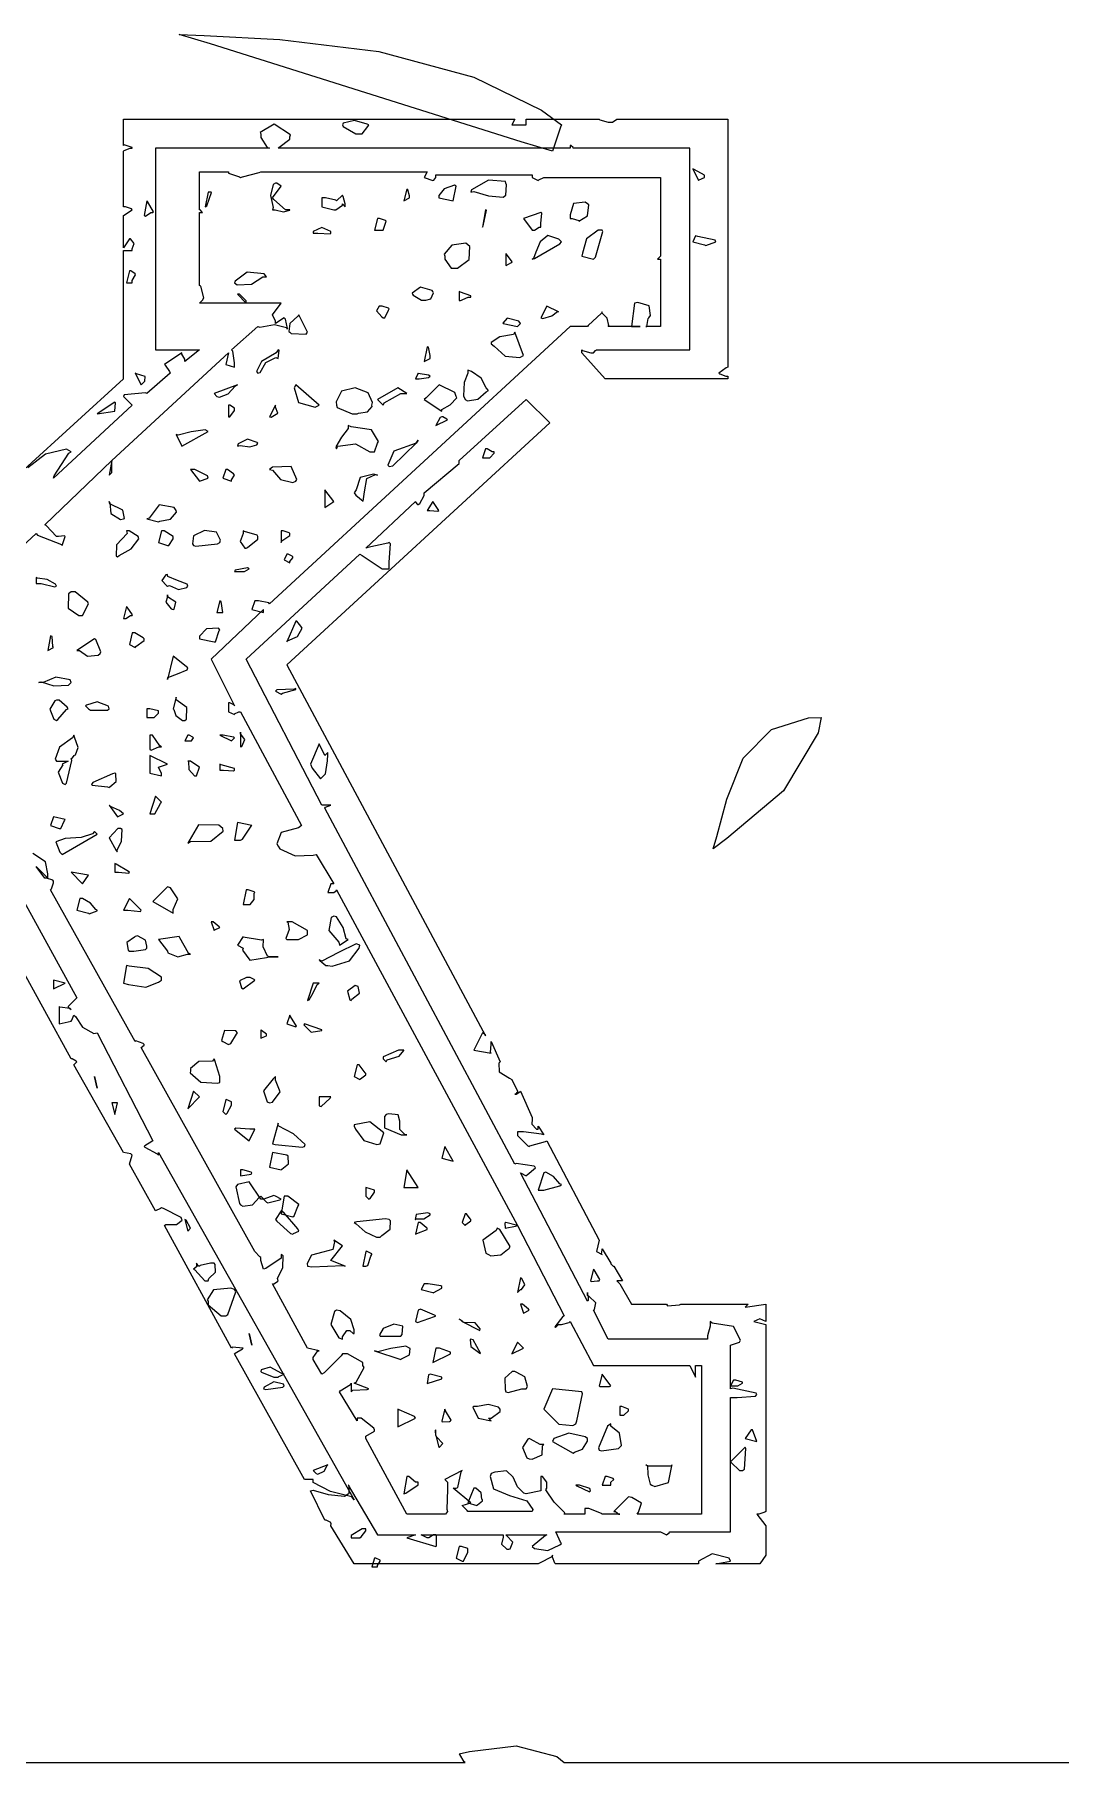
# Model space of a CAD drawing. Extents: x 103 to 248, y 22 to 332.
# Drawn here: x 210.98 to 223.38, y 201.79 to 222.67 of the extents above; entities that cross this region are included whole.
import ezdxf

# ---------------------------------------------------------------- set-up
doc = ezdxf.new("R2010")
doc.units = 0
doc.header["$MEASUREMENT"] = 0

msp = doc.modelspace()

# ---------------------------------------------------------------- linework, layer by layer
at = {"color": 32}
for points in [[(217.241, 221.262), (216.861, 221.378), (213.104, 222.559), (212.725, 222.673), (213.029, 222.661), (213.943, 222.612), (215.141, 222.47), (216.287, 222.158), (217.106, 221.758), (217.347, 221.58), (217.337, 221.554), (217.249, 221.289), (217.241, 221.262)], [(220.486, 214.419), (220.45, 214.234), (220.031, 213.533), (219.348, 212.955), (219.181, 212.831), (219.224, 212.981), (219.345, 213.432), (219.542, 213.929), (219.885, 214.275), (220.334, 214.414), (220.486, 214.419)]]:
    msp.add_lwpolyline(points, close=True, dxfattribs=at)
at = {"color": 7}
for points in [[(210.855, 217.417), (212.055, 218.51), (212.055, 220.063), (212.16, 220.063), (212.16, 220.085), (212.182, 220.147), (212.139, 220.204), (212.126, 220.204), (212.055, 220.097), (212.055, 220.486), (212.16, 220.556), (212.15, 220.566), (212.079, 220.592), (212.055, 220.592), (212.055, 221.262), (212.064, 221.272), (212.135, 221.298), (212.16, 221.298), (212.16, 221.307), (212.064, 221.342), (212.055, 221.332), (212.055, 221.651), (216.782, 221.651), (216.746, 221.58), (216.922, 221.58), (216.922, 221.58), (216.922, 221.634), (216.922, 221.651), (217.804, 221.651), (217.813, 221.642), (217.912, 221.615), (217.946, 221.615), (217.963, 221.615), (218.017, 221.651), (218.017, 221.651), (219.358, 221.651), (219.358, 218.652), (219.34, 218.644), (219.251, 218.582), (219.251, 218.582), (219.26, 218.573), (219.333, 218.546), (219.358, 218.546), (219.358, 218.51), (217.876, 218.51), (217.594, 218.828), (217.594, 218.863), (217.602, 218.855), (217.701, 218.828), (217.734, 218.828), (217.734, 218.828), (217.76, 218.855), (217.77, 218.863), (218.899, 218.863), (218.899, 219.287), (218.899, 219.287), (218.899, 219.313), (218.899, 219.322), (218.899, 219.781), (218.899, 219.817), (218.899, 221.298), (217.488, 221.298), (217.488, 221.307), (217.46, 221.332), (217.452, 221.332), (217.452, 221.298), (213.924, 221.298), (213.932, 221.307), (214.066, 221.407), (214.066, 221.438), (214.071, 221.463), (213.876, 221.589), (213.707, 221.488), (213.713, 221.474), (213.713, 221.43), (213.791, 221.307), (213.819, 221.298), (212.442, 221.298), (212.442, 219.817), (212.442, 219.799), (212.442, 219.745), (212.442, 219.745), (212.442, 218.863), (212.972, 218.863), (212.795, 218.722), (212.795, 218.75), (212.761, 218.809), (212.761, 218.828), (212.549, 218.686), (212.557, 218.678), (212.609, 218.599), (212.619, 218.582), (212.336, 218.333), (212.319, 218.343), (212.064, 218.317), (212.055, 218.299), (212.064, 218.291), (212.15, 218.203), (212.16, 218.193), (211.208, 217.311), (211.216, 217.339), (211.393, 217.612), (211.42, 217.628), (211.42, 217.628), (211.364, 217.66), (211.11, 217.603), (210.899, 217.435)], [(209.586, 215.335), (210.997, 216.642), (211.013, 216.624), (211.304, 216.509), (211.314, 216.499), (211.35, 216.606), (211.34, 216.615), (211.267, 216.606), (211.244, 216.606), (211.244, 216.606), (211.12, 216.738), (211.102, 216.746), (211.913, 217.523), (211.879, 217.347), (211.913, 217.381), (211.913, 217.523), (213.324, 218.828), (213.29, 218.686), (213.395, 218.652), (213.395, 218.706), (213.377, 218.846), (213.36, 218.863), (213.677, 219.145), (213.703, 219.137), (213.88, 219.169), (214.025, 219.133), (214.03, 219.111), (214.038, 219.121), (214.012, 219.235), (213.996, 219.251), (213.89, 219.181), (213.89, 219.209), (213.854, 219.287), (213.854, 219.287), (213.96, 219.428), (212.972, 219.428), (213.008, 219.464), (213.024, 219.49), (212.988, 219.632), (212.972, 219.64), (212.972, 220.522), (213.008, 220.522), (213.008, 220.522), (212.98, 220.556), (212.972, 220.556), (212.972, 221.015), (213.324, 221.015), (213.324, 220.999), (213.457, 220.955), (213.467, 220.945), (213.493, 220.955), (213.695, 221.007), (213.713, 221.015), (215.724, 221.015), (215.688, 220.945), (215.794, 220.909), (215.804, 220.915), (215.83, 220.945), (215.83, 220.945), (215.83, 220.945), (215.83, 220.979), (215.83, 220.979), (216.994, 220.979), (216.994, 220.945), (217.065, 220.909), (217.073, 220.919), (217.135, 220.945), (217.135, 220.945), (218.546, 220.945), (218.546, 219.993), (218.51, 219.957), (218.546, 219.957), (218.546, 219.145), (218.369, 219.145), (218.378, 219.145), (218.396, 219.243), (218.405, 219.251), (218.422, 219.276), (218.409, 219.393), (218.27, 219.436), (218.229, 219.428), (218.193, 219.145), (218.299, 219.145), (217.91, 219.145), (217.921, 219.158), (217.901, 219.247), (217.84, 219.304), (217.84, 219.322), (217.831, 219.305), (217.672, 219.155), (217.664, 219.145), (217.452, 219.145), (213.819, 215.794), (213.809, 215.804), (213.684, 215.83), (213.643, 215.83), (213.607, 215.724), (213.747, 215.688), (213.747, 215.724), (213.114, 215.124), (213.395, 214.559), (213.395, 214.569), (213.341, 214.595), (213.324, 214.595), (213.324, 214.489), (213.395, 214.453), (213.395, 214.463), (213.449, 214.489), (213.467, 214.489), (214.206, 213.114), (214.171, 213.087), (213.96, 213.029), (213.908, 212.89), (213.924, 212.865), (213.942, 212.831), (214.127, 212.747), (214.347, 212.753), (214.383, 212.761), (214.595, 212.408), (214.559, 212.408), (214.525, 212.302), (214.595, 212.302), (214.595, 212.302), (214.629, 212.328), (214.629, 212.336), (216.818, 208.279), (216.676, 208.315), (216.665, 208.306), (216.666, 208.245), (216.79, 208.271), (216.818, 208.279), (217.381, 207.187), (217.363, 207.178), (217.268, 207.052), (217.275, 207.045), (217.311, 207.081), (217.346, 207.081), (217.442, 207.108), (217.452, 207.117), (217.734, 206.587), (218.899, 206.587), (218.969, 206.445), (218.969, 206.587), (219.039, 206.587), (219.039, 204.788), (218.263, 204.788), (218.28, 204.815), (218.316, 204.921), (218.199, 204.993), (218.157, 205), (217.981, 204.823), (217.999, 204.823), (218.039, 204.788), (218.053, 204.788), (217.84, 204.788), (217.831, 204.797), (217.678, 204.858), (217.628, 204.858), (217.628, 204.788), (217.381, 204.788), (217.39, 204.806), (217.261, 204.934), (217.157, 205.084), (217.171, 205.104), (217.171, 205.122), (217.171, 205.164), (217.171, 205.176), (217.171, 205.176), (217.117, 205.246), (217.099, 205.246), (217.099, 205.07), (216.922, 205.034), (216.892, 205.045), (216.817, 205.122), (216.764, 205.238), (216.684, 205.312), (216.541, 205.299), (216.499, 205.281), (216.484, 205.244), (216.527, 205.096), (216.72, 205.014), (216.927, 204.95), (217.001, 204.848), (216.994, 204.823), (216.217, 204.823), (216.207, 204.833), (216.155, 204.885), (216.147, 204.894), (216.253, 204.928), (216.04, 205.104), (216.076, 205.104), (216.093, 205.114), (216.137, 205.3), (216.147, 205.317), (215.936, 205.21), (215.97, 205.176), (215.97, 205.088), (215.961, 204.85), (215.97, 204.823), (215.97, 204.823), (215.944, 204.788), (215.936, 204.788), (215.477, 204.788), (214.982, 205.705), (214.982, 205.732), (215.088, 205.791), (215.088, 205.81), (215.079, 205.828), (214.927, 205.952), (214.878, 205.952), (214.878, 205.916), (214.665, 206.269), (214.673, 206.279), (214.796, 206.358), (214.806, 206.375), (214.806, 206.269), (214.824, 206.287), (215, 206.296), (215.018, 206.305), (214.842, 206.375), (214.868, 206.385), (214.964, 206.562), (214.948, 206.587), (214.948, 206.623), (214.762, 206.728), (214.701, 206.728), (214.683, 206.702), (214.479, 206.499), (214.453, 206.481), (214.348, 206.658), (214.348, 206.685), (214.401, 206.764), (214.419, 206.764), (214.277, 206.798), (213.854, 207.574), (213.87, 207.574), (213.914, 207.602), (213.924, 207.61), (213.914, 207.637), (213.981, 207.77), (213.982, 207.911), (213.96, 207.927), (213.96, 207.882), (213.774, 207.76), (213.747, 207.75), (213.713, 207.856), (213.713, 207.856), (213.713, 207.892), (213.713, 207.892), (213.703, 207.902), (213.643, 207.963), (213.643, 207.963), (212.266, 210.432), (212.266, 210.432), (212.302, 210.459), (212.302, 210.468), (212.292, 210.477), (212.204, 210.512), (212.196, 210.502), (211.173, 212.336), (211.182, 212.346), (211.208, 212.419), (211.208, 212.442), (211.198, 212.452), (211.125, 212.478), (211.102, 212.478), (210.997, 212.619), (211.138, 212.478), (211.138, 212.528), (211.11, 212.673), (210.96, 212.773)], [(210.715, 212.442), (211.49, 211.031), (211.384, 210.925), (211.384, 210.917), (211.42, 210.891), (211.42, 210.891), (211.41, 210.9), (211.286, 210.917), (211.278, 210.925), (211.278, 210.715), (211.42, 210.749), (211.428, 210.759), (211.454, 210.821), (211.454, 210.821), (211.472, 210.803), (211.557, 210.675), (211.697, 210.601), (211.737, 210.608), (212.408, 209.303), (212.398, 209.295), (212.31, 209.243), (212.302, 209.233), (212.31, 209.225), (212.46, 209.145), (212.478, 209.127), (212.478, 209.161), (214.842, 204.964), (214.814, 205), (214.555, 205.062), (214.348, 205.173), (214.348, 205.21), (214.321, 205.21), (214.261, 205.21), (214.242, 205.21), (213.395, 206.728), (213.403, 206.737), (213.491, 206.79), (213.501, 206.798), (213.501, 206.798), (213.368, 206.808), (213.36, 206.798), (212.549, 208.279), (212.565, 208.289), (212.693, 208.289), (212.763, 208.343), (212.761, 208.351), (212.751, 208.377), (212.539, 208.484), (212.513, 208.492), (212.503, 208.484), (212.442, 208.456), (212.442, 208.456), (212.126, 209.021), (212.16, 209.127), (212.142, 209.145), (212.055, 209.161), (212.055, 209.161), (211.454, 210.22), (211.454, 210.22), (211.49, 210.256), (211.49, 210.256), (211.481, 210.265), (211.435, 210.292), (211.42, 210.292), (210.785, 211.454)]]:
    msp.add_lwpolyline(points, dxfattribs=at)
for points in [[(214.701, 221.58), (214.709, 221.562), (214.861, 221.474), (214.912, 221.474), (214.938, 221.474), (215.009, 221.562), (215.018, 221.58), (215, 221.59), (214.846, 221.633), (214.708, 221.604), (214.701, 221.58)], [(218.935, 221.051), (219.005, 220.909), (219.013, 220.919), (219.075, 220.945), (219.075, 220.945), (219.075, 220.973), (218.951, 221.043), (218.935, 221.051)], [(213.042, 220.592), (213.06, 220.602), (213.119, 220.766), (213.114, 220.769), (213.078, 220.769), (213.042, 220.592)], [(213.854, 220.698), (213.96, 220.839), (213.96, 220.839), (213.906, 220.875), (213.89, 220.875), (213.863, 220.862), (213.832, 220.729), (213.862, 220.584), (213.854, 220.556), (213.887, 220.556), (213.986, 220.53), (214.066, 220.551), (214.066, 220.556), (214.012, 220.556), (213.87, 220.681), (213.854, 220.698)], [(215.441, 220.663), (215.511, 220.698), (215.511, 220.725), (215.491, 220.796), (215.477, 220.803), (215.441, 220.663)], [(215.864, 220.698), (216.04, 220.663), (216.076, 220.839), (216.055, 220.854), (215.93, 220.809), (215.864, 220.726), (215.864, 220.698)], [(216.253, 220.769), (216.287, 220.778), (216.464, 220.725), (216.642, 220.707), (216.676, 220.733), (216.676, 220.733), (216.684, 220.857), (216.676, 220.875), (216.67, 220.897), (216.464, 220.915), (216.261, 220.796), (216.253, 220.769)], [(212.302, 220.486), (212.319, 220.478), (212.385, 220.522), (212.408, 220.522), (212.416, 220.532), (212.345, 220.654), (212.336, 220.663), (212.302, 220.486)], [(214.453, 220.592), (214.595, 220.556), (214.621, 220.556), (214.701, 220.61), (214.701, 220.627), (214.735, 220.592), (214.735, 220.628), (214.709, 220.716), (214.701, 220.733), (214.629, 220.663), (214.62, 220.672), (214.495, 220.698), (214.453, 220.698), (214.453, 220.592)], [(216.393, 220.346), (216.402, 220.363), (216.442, 220.551), (216.429, 220.556), (216.393, 220.346)], [(217.664, 220.627), (217.636, 220.649), (217.492, 220.632), (217.452, 220.496), (217.452, 220.45), (217.478, 220.45), (217.558, 220.425), (217.558, 220.416), (217.558, 220.416), (217.664, 220.482), (217.68, 220.613), (217.664, 220.627)], [(214.348, 220.274), (214.401, 220.274), (214.55, 220.266), (214.559, 220.274), (214.559, 220.292), (214.453, 220.341), (214.348, 220.292), (214.348, 220.274)], [(215.088, 220.31), (215.194, 220.31), (215.23, 220.416), (215.221, 220.425), (215.148, 220.45), (215.124, 220.45), (215.088, 220.31)], [(216.888, 220.45), (216.994, 220.31), (217.02, 220.31), (217.078, 220.346), (217.099, 220.346), (217.099, 220.39), (217.111, 220.516), (217.099, 220.522), (216.888, 220.45)], [(215.936, 219.993), (215.936, 219.958), (216.014, 219.851), (216.04, 219.851), (216.089, 219.851), (216.233, 219.953), (216.24, 220.11), (216.217, 220.133), (216.191, 220.151), (216.023, 220.129), (215.928, 220.018), (215.936, 219.993)], [(216.994, 219.957), (217.02, 219.966), (217.329, 220.143), (217.347, 220.169), (217.314, 220.198), (217.182, 220.246), (217.091, 220.169), (217.038, 220.041), (217.011, 219.966), (216.994, 219.957)], [(217.594, 219.993), (217.734, 219.957), (217.76, 219.984), (217.848, 220.293), (217.84, 220.31), (217.792, 220.31), (217.65, 220.205), (217.602, 220.029), (217.594, 219.993)], [(218.935, 220.169), (219.075, 220.133), (219.092, 220.125), (219.215, 220.169), (219.215, 220.169), (219.206, 220.187), (218.995, 220.231), (218.969, 220.24), (218.935, 220.169)], [(216.676, 219.887), (216.68, 219.883), (216.736, 219.913), (216.746, 219.921), (216.75, 219.927), (216.684, 220.019), (216.676, 220.027), (216.676, 219.887)], [(212.196, 219.781), (212.196, 219.781), (212.142, 219.817), (212.126, 219.817), (212.09, 219.674), (212.16, 219.674), (212.16, 219.702), (212.201, 219.77), (212.196, 219.781)], [(213.395, 219.674), (213.428, 219.648), (213.601, 219.658), (213.738, 219.745), (213.783, 219.745), (213.753, 219.782), (213.549, 219.803), (213.403, 219.692), (213.395, 219.674)], [(213.537, 219.428), (213.537, 219.455), (213.457, 219.534), (213.431, 219.534), (213.537, 219.428)], [(215.794, 219.568), (215.784, 219.578), (215.644, 219.618), (215.543, 219.548), (215.547, 219.534), (215.555, 219.525), (215.655, 219.464), (215.688, 219.464), (215.707, 219.464), (215.768, 219.478), (215.799, 219.551), (215.794, 219.568)], [(216.112, 219.568), (216.112, 219.464), (216.12, 219.455), (216.22, 219.498), (216.253, 219.498), (216.253, 219.516), (216.129, 219.56), (216.112, 219.568)], [(214.277, 219.075), (214.172, 219.287), (214.162, 219.269), (214.064, 219.181), (214.054, 219.083), (214.066, 219.075), (214.082, 219.058), (214.26, 219.05), (214.277, 219.075)], [(215.194, 219.251), (215.211, 219.251), (215.255, 219.341), (215.265, 219.358), (215.255, 219.367), (215.182, 219.392), (215.158, 219.392), (215.146, 219.392), (215.11, 219.335), (215.176, 219.261), (215.194, 219.251)], [(217.171, 219.392), (217.099, 219.251), (217.122, 219.24), (217.231, 219.275), (217.3, 219.327), (217.311, 219.322), (217.171, 219.392)], [(216.782, 219.075), (216.767, 219.046), (216.601, 219.019), (216.497, 218.95), (216.499, 218.935), (216.534, 218.908), (216.666, 218.784), (216.843, 218.771), (216.888, 218.792), (216.782, 219.075)], [(216.642, 219.181), (216.818, 219.145), (216.852, 219.181), (216.834, 219.209), (216.692, 219.247), (216.639, 219.184), (216.642, 219.181)], [(215.724, 218.899), (215.688, 218.722), (215.76, 218.758), (215.76, 218.794), (215.739, 218.894), (215.724, 218.899)], [(213.924, 218.863), (213.898, 218.828), (213.721, 218.722), (213.663, 218.599), (213.677, 218.582), (213.706, 218.59), (213.774, 218.71), (213.894, 218.769), (213.924, 218.758), (213.924, 218.758), (213.934, 218.859), (213.924, 218.863)], [(212.196, 218.582), (212.266, 218.44), (212.302, 218.476), (212.312, 218.482), (212.314, 218.542), (212.212, 218.573), (212.196, 218.582)], [(215.617, 218.582), (215.583, 218.51), (215.627, 218.51), (215.742, 218.529), (215.76, 218.546), (215.742, 218.555), (215.617, 218.576), (215.617, 218.582)], [(216.183, 218.263), (216.213, 218.248), (216.335, 218.265), (216.437, 218.353), (216.465, 218.369), (216.439, 218.404), (216.379, 218.52), (216.26, 218.602), (216.217, 218.616), (216.217, 218.579), (216.173, 218.467), (216.165, 218.307), (216.183, 218.263)], [(213.148, 218.333), (213.184, 218.299), (213.213, 218.292), (213.319, 218.331), (213.403, 218.423), (213.431, 218.44), (213.148, 218.333)], [(217.205, 217.981), (214.03, 215.054), (216.429, 210.572), (216.429, 210.582), (216.393, 210.608), (216.393, 210.608), (216.289, 210.396), (216.499, 210.362), (216.49, 210.371), (216.499, 210.47), (216.499, 210.502), (216.606, 210.256), (216.589, 210.24), (216.596, 210.137), (216.72, 210.061), (216.746, 210.043), (216.818, 209.903), (216.818, 209.895), (216.79, 209.867), (216.782, 209.867), (216.799, 209.867), (216.843, 209.895), (216.852, 209.903), (216.994, 209.586), (216.994, 209.565), (216.989, 209.502), (217.045, 209.444), (217.065, 209.444), (217.065, 209.444), (217.065, 209.48), (217.065, 209.48), (217.135, 209.374), (217.107, 209.383), (216.89, 209.41), (216.818, 209.41), (216.818, 209.365), (216.94, 209.243), (216.958, 209.233), (216.966, 209.243), (217.153, 209.295), (217.171, 209.303), (217.804, 208.103), (217.77, 207.963), (217.84, 207.927), (217.831, 207.936), (217.84, 207.983), (217.84, 207.998), (217.946, 207.822), (217.946, 207.814), (217.971, 207.786), (217.981, 207.786), (218.087, 207.61), (218.017, 207.61), (218.053, 207.574), (218.193, 207.327), (218.616, 207.327), (218.628, 207.308), (218.774, 207.319), (218.792, 207.327), (219.604, 207.327), (219.568, 207.293), (219.817, 207.327), (219.817, 207.117), (219.745, 207.151), (219.674, 207.117), (219.817, 207.081), (219.817, 204.823), (219.807, 204.815), (219.734, 204.788), (219.71, 204.788), (219.817, 204.647), (219.817, 204.294), (219.745, 204.188), (219.215, 204.188), (219.392, 204.222), (219.374, 204.258), (219.171, 204.312), (219.005, 204.22), (219.005, 204.188), (217.275, 204.188), (217.266, 204.198), (217.241, 204.271), (217.241, 204.294), (217.231, 204.276), (217.081, 204.198), (217.065, 204.188), (214.842, 204.188), (214.559, 204.647), (214.559, 204.647), (214.563, 204.677), (214.559, 204.681), (214.559, 204.691), (214.505, 204.717), (214.489, 204.717), (214.313, 205.07), (214.347, 205.08), (214.527, 205.026), (214.727, 205.008), (214.771, 205.034), (214.78, 205.044), (214.78, 205.132), (214.771, 205.14), (215.124, 204.541), (215.583, 204.541), (215.477, 204.505), (215.83, 204.399), (215.838, 204.409), (215.838, 204.524), (215.83, 204.541), (215.802, 204.541), (215.743, 204.505), (215.724, 204.505), (215.653, 204.541), (216.642, 204.541), (216.642, 204.513), (216.622, 204.427), (216.688, 204.365), (216.712, 204.365), (216.727, 204.369), (216.76, 204.453), (216.684, 204.532), (216.676, 204.541), (217.171, 204.541), (217.153, 204.532), (216.994, 204.399), (216.994, 204.399), (217.02, 204.373), (217.183, 204.352), (217.329, 204.418), (217.347, 204.435), (217.337, 204.453), (217.284, 204.567), (217.275, 204.575), (218.546, 204.575), (218.616, 204.541), (218.616, 204.541), (218.652, 204.567), (218.652, 204.575), (219.392, 204.575), (219.392, 205.423), (219.4, 205.414), (219.499, 205.317), (219.534, 205.317), (219.56, 205.335), (219.577, 205.583), (219.568, 205.599), (219.392, 205.423), (219.392, 206.199), (219.47, 206.199), (219.692, 206.217), (219.71, 206.235), (219.7, 206.252), (219.418, 206.314), (219.392, 206.305), (219.392, 206.339), (219.464, 206.339), (219.48, 206.339), (219.534, 206.375), (219.534, 206.375), (219.534, 206.385), (219.454, 206.411), (219.428, 206.411), (219.392, 206.339), (219.392, 206.834), (219.498, 206.868), (219.513, 206.892), (219.426, 207.059), (219.171, 207.099), (219.145, 207.117), (219.145, 207.064), (219.111, 206.944), (219.111, 206.904), (217.91, 206.904), (217.734, 207.257), (217.746, 207.263), (217.764, 207.345), (217.68, 207.425), (217.664, 207.433), (217.664, 207.433), (217.664, 207.469), (217.664, 207.469), (217.664, 207.469), (217.664, 207.443), (217.664, 207.433), (217.672, 207.425), (217.672, 207.371), (217.664, 207.363), (216.852, 208.915), (216.922, 208.88), (216.931, 208.89), (217.033, 208.977), (217.029, 208.985), (217.019, 208.995), (216.799, 209.03), (216.782, 209.021), (214.489, 213.324), (214.497, 213.334), (214.559, 213.36), (214.559, 213.36), (214.532, 213.36), (214.472, 213.36), (214.453, 213.36), (213.537, 215.124), (214.912, 216.393), (214.938, 216.377), (215.182, 216.217), (215.265, 216.217), (215.265, 216.297), (215.281, 216.519), (215.265, 216.535), (215.247, 216.527), (215.009, 216.475), (214.982, 216.465), (215.583, 217.029), (215.583, 217.02), (215.608, 216.994), (215.617, 216.994), (215.634, 217.004), (215.688, 217.103), (215.688, 217.135), (216.112, 217.488), (216.112, 217.488), (216.112, 217.515), (216.112, 217.523), (216.922, 218.263), (217.205, 217.981)], [(214.419, 218.193), (214.136, 218.44), (214.118, 218.405), (214.171, 218.225), (214.372, 218.171), (214.419, 218.193)], [(214.629, 218.193), (214.638, 218.167), (214.817, 218.087), (214.878, 218.087), (214.894, 218.097), (215.004, 218.114), (215.058, 218.179), (215.054, 218.193), (215.062, 218.225), (215.011, 218.342), (214.854, 218.405), (214.69, 218.362), (214.625, 218.233), (214.629, 218.193)], [(215.477, 218.333), (215.371, 218.405), (215.124, 218.263), (215.194, 218.193), (215.203, 218.221), (215.408, 218.333), (215.477, 218.333)], [(215.688, 218.263), (215.9, 218.123), (215.9, 218.142), (216.001, 218.199), (216.082, 218.283), (216.076, 218.299), (216.057, 218.348), (215.868, 218.441), (215.714, 218.281), (215.688, 218.263)], [(211.949, 218.229), (211.737, 218.087), (211.949, 218.123), (211.949, 218.123), (211.957, 218.221), (211.949, 218.229)], [(213.395, 218.157), (213.395, 218.157), (213.341, 218.193), (213.324, 218.193), (213.324, 218.053), (213.341, 218.053), (213.395, 218.131), (213.395, 218.157)], [(213.819, 218.053), (213.84, 218.048), (213.92, 218.097), (213.89, 218.17), (213.89, 218.193), (213.819, 218.053)], [(215.83, 217.946), (215.97, 218.017), (215.961, 218.026), (215.915, 218.053), (215.9, 218.053), (215.882, 218.044), (215.83, 217.946), (215.83, 217.946)], [(212.689, 217.84), (212.761, 217.7), (213.078, 217.876), (213.042, 217.894), (212.87, 217.872), (212.715, 217.832), (212.689, 217.84)], [(214.629, 217.664), (214.646, 217.7), (214.858, 217.726), (215.03, 217.628), (215.088, 217.628), (215.124, 217.734), (215.137, 217.754), (215.053, 217.894), (214.806, 217.93), (214.771, 217.946), (214.771, 217.912), (214.687, 217.806), (214.62, 217.691), (214.629, 217.664)], [(213.677, 217.734), (213.668, 217.744), (213.553, 217.784), (213.438, 217.727), (213.431, 217.7), (213.465, 217.708), (213.579, 217.69), (213.665, 217.716), (213.677, 217.734)], [(215.265, 217.452), (215.309, 217.461), (215.59, 217.736), (215.617, 217.77), (215.59, 217.736), (215.321, 217.638), (215.248, 217.468), (215.265, 217.452)], [(216.465, 217.558), (216.481, 217.558), (216.535, 217.612), (216.535, 217.628), (216.508, 217.628), (216.449, 217.664), (216.429, 217.664), (216.393, 217.558), (216.465, 217.558)], [(212.865, 217.417), (212.972, 217.275), (213.078, 217.311), (213.068, 217.339), (212.915, 217.417), (212.865, 217.417)], [(213.29, 217.417), (213.254, 217.311), (213.36, 217.275), (213.36, 217.293), (213.396, 217.346), (213.395, 217.347), (213.385, 217.365), (213.313, 217.417), (213.29, 217.417)], [(213.819, 217.417), (213.854, 217.409), (213.95, 217.295), (214.1, 217.259), (214.136, 217.275), (214.151, 217.296), (214.082, 217.453), (213.854, 217.445), (213.819, 217.417)], [(214.842, 217.135), (214.861, 217.106), (214.949, 217.034), (214.968, 217.148), (214.995, 217.308), (215.098, 217.357), (215.124, 217.347), (215.076, 217.359), (214.916, 217.321), (214.868, 217.171), (214.842, 217.135)], [(212.055, 216.818), (212.065, 216.823), (212.046, 216.924), (211.887, 217.002), (211.879, 217.029), (211.887, 217.012), (211.899, 216.884), (212.019, 216.812), (212.055, 216.818)], [(212.336, 216.818), (212.478, 216.782), (212.495, 216.791), (212.623, 216.814), (212.693, 216.902), (212.689, 216.922), (212.667, 216.958), (212.485, 216.99), (212.363, 216.827), (212.336, 216.818)], [(214.595, 217.029), (214.489, 217.171), (214.489, 216.958), (214.595, 217.029)], [(215.794, 217.029), (215.724, 216.922), (215.758, 216.922), (215.854, 216.914), (215.864, 216.922), (215.794, 217.029)], [(211.983, 216.359), (212.001, 216.377), (212.146, 216.457), (212.239, 216.577), (212.232, 216.606), (212.232, 216.606), (212.124, 216.676), (212.09, 216.676), (212.098, 216.644), (211.97, 216.505), (211.966, 216.368), (211.983, 216.359)], [(212.655, 216.606), (212.655, 216.606), (212.547, 216.676), (212.513, 216.676), (212.478, 216.535), (212.585, 216.499), (212.601, 216.499), (212.655, 216.579), (212.655, 216.606)], [(212.901, 216.499), (212.927, 216.491), (213.192, 216.519), (213.218, 216.535), (213.225, 216.561), (213.178, 216.659), (213.034, 216.677), (212.901, 216.615), (212.888, 216.517), (212.901, 216.499)], [(213.677, 216.606), (213.668, 216.624), (213.517, 216.668), (213.501, 216.676), (213.501, 216.644), (213.465, 216.545), (213.519, 216.465), (213.537, 216.465), (213.553, 216.475), (213.677, 216.574), (213.677, 216.606)], [(214.066, 216.642), (214.056, 216.651), (213.983, 216.676), (213.96, 216.676), (213.96, 216.535), (213.968, 216.553), (214.066, 216.619), (214.066, 216.642)], [(214.03, 216.393), (213.996, 216.323), (214.066, 216.289), (214.066, 216.306), (214.1, 216.347), (214.1, 216.359), (214.091, 216.368), (214.045, 216.393), (214.03, 216.393)], [(213.395, 216.183), (213.501, 216.183), (213.517, 216.183), (213.571, 216.217), (213.571, 216.217), (213.553, 216.227), (213.403, 216.201), (213.395, 216.183)], [(210.997, 216.112), (210.997, 216.04), (211.057, 216.04), (211.226, 215.998), (211.244, 216.006), (211.234, 216.032), (211.132, 216.086), (211.013, 216.104), (210.997, 216.112)], [(212.585, 216.006), (212.611, 216.016), (212.719, 215.966), (212.821, 215.988), (212.831, 216.006), (212.823, 216.032), (212.707, 216.076), (212.591, 216.122), (212.585, 216.147), (212.564, 216.143), (212.517, 216.076), (212.575, 216.016), (212.585, 216.006)], [(211.56, 215.653), (211.631, 215.794), (211.621, 215.812), (211.469, 215.936), (211.42, 215.936), (211.391, 215.912), (211.384, 215.742), (211.516, 215.653), (211.56, 215.653)], [(212.16, 215.653), (212.163, 215.658), (212.098, 215.751), (212.09, 215.76), (212.055, 215.617), (212.082, 215.617), (212.139, 215.653), (212.16, 215.653)], [(212.655, 215.724), (212.666, 215.726), (212.685, 215.812), (212.585, 215.878), (212.585, 215.9), (212.585, 215.878), (212.565, 215.812), (212.629, 215.731), (212.655, 215.724)], [(213.254, 215.688), (213.254, 215.688), (213.236, 215.821), (213.218, 215.83), (213.184, 215.688), (213.254, 215.688)], [(214.136, 215.583), (214.03, 215.335), (214.038, 215.345), (214.157, 215.398), (214.215, 215.499), (214.206, 215.511), (214.197, 215.521), (214.151, 215.583), (214.136, 215.583)], [(211.173, 215.407), (211.138, 215.23), (211.208, 215.265), (211.198, 215.275), (211.19, 215.398), (211.173, 215.407)], [(211.773, 215.194), (211.781, 215.212), (211.719, 215.363), (211.703, 215.371), (211.49, 215.23), (211.522, 215.23), (211.617, 215.16), (211.748, 215.171), (211.773, 215.194)], [(212.16, 215.441), (212.126, 215.301), (212.196, 215.265), (212.204, 215.275), (212.302, 215.348), (212.302, 215.371), (212.292, 215.38), (212.193, 215.441), (212.16, 215.441)], [(213.218, 215.477), (213.202, 215.499), (213.056, 215.491), (212.972, 215.401), (212.972, 215.371), (213.148, 215.335), (213.165, 215.335), (213.209, 215.469), (213.218, 215.477)], [(212.655, 215.158), (212.585, 214.878), (212.591, 214.902), (212.707, 214.948), (212.823, 214.993), (212.831, 215.018), (212.655, 215.158)], [(211.031, 214.842), (211.057, 214.851), (211.212, 214.803), (211.388, 214.811), (211.42, 214.842), (211.408, 214.872), (211.238, 214.908), (211.082, 214.842), (211.031, 214.842)], [(213.89, 214.735), (213.96, 214.701), (213.976, 214.711), (214.136, 214.756), (214.136, 214.771), (214.118, 214.763), (213.906, 214.753), (213.89, 214.735)], [(211.244, 214.629), (211.226, 214.621), (211.164, 214.521), (211.213, 214.398), (211.244, 214.383), (211.26, 214.393), (211.366, 214.516), (211.384, 214.525), (211.375, 214.543), (211.275, 214.629), (211.244, 214.629)], [(211.879, 214.525), (211.872, 214.554), (211.737, 214.609), (211.605, 214.569), (211.596, 214.559), (211.631, 214.525), (211.657, 214.507), (211.861, 214.507), (211.879, 214.525)], [(212.478, 214.489), (212.478, 214.498), (212.371, 214.525), (212.336, 214.525), (212.336, 214.419), (212.408, 214.419), (212.424, 214.419), (212.478, 214.472), (212.478, 214.489)], [(212.689, 214.665), (212.655, 214.525), (212.663, 214.516), (212.685, 214.441), (212.768, 214.383), (212.795, 214.383), (212.817, 214.398), (212.821, 214.539), (212.689, 214.634), (212.689, 214.665)], [(211.454, 214.206), (211.437, 214.172), (211.282, 214.062), (211.227, 213.917), (211.244, 213.89), (211.244, 213.89), (211.348, 213.89), (211.384, 213.89), (211.314, 213.854), (211.32, 213.848), (211.266, 213.757), (211.318, 213.624), (211.35, 213.607), (211.366, 213.625), (211.428, 213.898), (211.42, 213.924), (211.428, 213.924), (211.454, 213.952), (211.454, 213.96), (211.472, 213.967), (211.507, 214.057), (211.463, 214.18), (211.454, 214.206)], [(212.372, 214.206), (212.372, 214.03), (212.389, 214.022), (212.481, 214.066), (212.513, 214.066), (212.495, 214.075), (212.403, 214.206), (212.372, 214.206)], [(212.795, 214.136), (212.865, 214.136), (212.874, 214.136), (212.901, 214.172), (212.901, 214.172), (212.892, 214.182), (212.846, 214.206), (212.831, 214.206), (212.795, 214.136)], [(213.218, 214.206), (213.36, 214.136), (213.395, 214.172), (213.385, 214.182), (213.26, 214.206), (213.218, 214.206)], [(213.467, 214.242), (213.467, 214.066), (213.483, 214.07), (213.519, 214.154), (213.467, 214.22), (213.467, 214.242)], [(214.313, 213.854), (214.335, 213.807), (214.435, 213.677), (214.497, 213.739), (214.521, 213.895), (214.525, 213.971), (214.525, 213.996), (214.489, 213.96), (214.419, 214.1), (214.313, 213.854)], [(212.478, 213.819), (212.585, 213.854), (212.372, 213.96), (212.372, 213.747), (212.513, 213.713), (212.513, 213.741), (212.478, 213.819), (212.478, 213.819)], [(212.937, 213.713), (212.972, 213.819), (212.954, 213.829), (212.862, 213.89), (212.831, 213.89), (212.841, 213.887), (212.844, 213.789), (212.914, 213.713), (212.937, 213.713)], [(213.218, 213.783), (213.262, 213.783), (213.385, 213.775), (213.395, 213.783), (213.395, 213.801), (213.236, 213.845), (213.218, 213.854), (213.218, 213.783)], [(211.879, 213.571), (211.887, 213.581), (211.966, 213.647), (211.963, 213.739), (211.949, 213.747), (211.922, 213.739), (211.683, 213.634), (211.667, 213.607), (211.675, 213.599), (211.861, 213.581), (211.879, 213.571)], [(212.513, 213.395), (212.513, 213.395), (212.442, 213.467), (212.442, 213.467), (212.372, 213.254), (212.408, 213.254), (212.434, 213.254), (212.503, 213.378), (212.513, 213.395)], [(211.879, 213.36), (211.983, 213.218), (212.055, 213.254), (212.055, 213.254), (212.006, 213.295), (211.895, 213.344), (211.879, 213.36)], [(211.35, 213.184), (211.208, 213.218), (211.173, 213.114), (211.278, 213.078), (211.296, 213.078), (211.34, 213.175), (211.35, 213.184)], [(211.314, 212.761), (211.737, 213.008), (211.703, 213.042), (211.678, 213.012), (211.541, 212.969), (211.348, 212.955), (211.235, 212.914), (211.286, 212.792), (211.314, 212.761)], [(212.019, 213.078), (211.985, 213.078), (211.882, 212.963), (211.966, 212.813), (211.983, 212.795), (211.973, 212.806), (212.028, 212.924), (212.039, 213.064), (212.019, 213.078)], [(213.254, 213.078), (213.207, 213.119), (212.962, 213.122), (212.848, 212.929), (212.831, 212.901), (212.865, 212.919), (213.108, 212.924), (213.258, 213.046), (213.254, 213.078)], [(213.395, 212.937), (213.467, 212.937), (213.493, 212.947), (213.597, 213.105), (213.607, 213.114), (213.431, 213.148), (213.395, 212.937)], [(212.126, 212.549), (212.116, 212.558), (211.966, 212.646), (211.949, 212.655), (211.949, 212.549), (211.993, 212.549), (212.119, 212.536), (212.126, 212.549)], [(211.631, 212.513), (211.42, 212.549), (211.56, 212.408), (211.631, 212.513)], [(211.737, 212.09), (211.719, 212.1), (211.657, 212.175), (211.558, 212.232), (211.526, 212.232), (211.49, 212.09), (211.631, 212.055), (211.639, 212.047), (211.737, 212.08), (211.737, 212.09)], [(212.266, 212.09), (212.126, 212.232), (212.055, 212.09), (212.108, 212.09), (212.258, 212.074), (212.266, 212.09)], [(212.585, 212.372), (212.408, 212.196), (212.655, 212.055), (212.655, 212.1), (212.711, 212.228), (212.623, 212.361), (212.585, 212.372)], [(213.643, 212.302), (213.633, 212.312), (213.56, 212.336), (213.537, 212.336), (213.501, 212.16), (213.571, 212.16), (213.586, 212.16), (213.633, 212.218), (213.633, 212.294), (213.643, 212.302)], [(214.595, 212.019), (214.565, 212), (214.537, 211.843), (214.656, 211.703), (214.665, 211.667), (214.771, 211.737), (214.746, 211.745), (214.709, 211.879), (214.629, 212.011), (214.595, 212.019)], [(212.336, 211.631), (212.336, 211.656), (212.319, 211.729), (212.222, 211.78), (212.196, 211.773), (212.186, 211.764), (212.094, 211.698), (212.109, 211.605), (212.126, 211.596), (212.178, 211.596), (212.319, 211.614), (212.336, 211.631)], [(212.865, 211.56), (212.839, 211.57), (212.733, 211.756), (212.725, 211.773), (212.478, 211.737), (212.585, 211.596), (212.59, 211.573), (212.711, 211.526), (212.827, 211.56), (212.865, 211.56)], [(213.114, 211.949), (213.148, 211.843), (213.156, 211.853), (213.218, 211.879), (213.218, 211.879), (213.209, 211.889), (213.137, 211.949), (213.114, 211.949)], [(213.819, 211.526), (213.845, 211.526), (213.903, 211.526), (213.924, 211.526), (213.898, 211.526), (213.838, 211.526), (213.819, 211.526), (213.794, 211.533), (213.743, 211.645), (213.747, 211.737), (213.747, 211.737), (213.721, 211.729), (213.501, 211.762), (213.501, 211.773), (213.431, 211.667), (213.501, 211.631), (213.491, 211.605), (213.579, 211.486), (213.783, 211.518), (213.819, 211.526)], [(214.136, 211.737), (214.171, 211.737), (214.277, 211.791), (214.277, 211.807), (214.277, 211.843), (214.091, 211.949), (214.03, 211.949), (214.041, 211.946), (214.056, 211.857), (214.018, 211.749), (214.03, 211.737), (214.136, 211.737)], [(214.419, 211.49), (214.427, 211.482), (214.5, 211.42), (214.525, 211.42), (214.577, 211.412), (214.784, 211.478), (214.902, 211.632), (214.912, 211.667), (214.868, 211.685), (214.652, 211.578), (214.453, 211.474), (214.419, 211.49)], [(212.055, 211.208), (212.116, 211.191), (212.322, 211.16), (212.477, 211.218), (212.513, 211.244), (212.513, 211.279), (212.354, 211.386), (212.124, 211.412), (212.09, 211.42), (212.055, 211.208)], [(211.208, 211.244), (211.208, 211.138), (211.35, 211.208), (211.208, 211.244)], [(213.643, 211.244), (213.633, 211.253), (213.586, 211.278), (213.571, 211.278), (213.542, 211.278), (213.457, 211.235), (213.482, 211.15), (213.501, 211.138), (213.643, 211.244)], [(214.348, 211.208), (214.277, 210.997), (214.299, 211.005), (214.347, 211.089), (214.393, 211.191), (214.419, 211.208), (214.348, 211.208)], [(214.806, 210.997), (214.814, 211.015), (214.908, 211.085), (214.891, 211.166), (214.878, 211.173), (214.853, 211.179), (214.762, 211.111), (214.788, 211.007), (214.806, 210.997)], [(214.03, 210.715), (214.136, 210.679), (214.144, 210.688), (214.074, 210.803), (214.066, 210.821), (214.03, 210.715)], [(213.324, 210.468), (213.35, 210.477), (213.421, 210.592), (213.431, 210.608), (213.413, 210.632), (213.276, 210.634), (213.24, 210.516), (213.254, 210.502), (213.324, 210.468)], [(213.713, 210.538), (213.721, 210.548), (213.783, 210.572), (213.783, 210.572), (213.783, 210.59), (213.721, 210.636), (213.713, 210.644), (213.713, 210.538)], [(214.242, 210.715), (214.235, 210.704), (214.321, 210.614), (214.453, 210.637), (214.453, 210.644), (214.242, 210.715)], [(215.194, 210.292), (215.23, 210.256), (215.239, 210.283), (215.387, 210.327), (215.442, 210.395), (215.441, 210.396), (215.379, 210.396), (215.194, 210.318), (215.194, 210.292)], [(213.218, 210.009), (213.218, 210.081), (213.156, 210.274), (213.148, 210.292), (213.128, 210.265), (212.966, 210.26), (212.865, 210.177), (212.865, 210.149), (212.859, 210.125), (212.99, 210.013), (213.192, 210), (213.218, 210.009)], [(214.842, 210.079), (214.912, 210.043), (214.92, 210.053), (214.982, 210.1), (214.982, 210.115), (214.973, 210.125), (214.901, 210.22), (214.878, 210.22), (214.842, 210.079)], [(211.703, 210.079), (211.737, 209.939), (211.703, 210.079)], [(212.831, 209.69), (212.972, 209.833), (212.901, 209.903), (212.831, 209.69)], [(213.819, 209.762), (213.854, 209.768), (213.946, 209.895), (213.89, 210.034), (213.89, 210.079), (213.862, 210.053), (213.747, 209.908), (213.79, 209.773), (213.819, 209.762)], [(211.913, 209.762), (211.949, 209.62), (211.983, 209.762), (211.913, 209.762)], [(213.36, 209.762), (213.36, 209.772), (213.294, 209.802), (213.29, 209.797), (213.254, 209.656), (213.29, 209.62), (213.306, 209.638), (213.36, 209.732), (213.36, 209.762)], [(214.559, 209.833), (214.419, 209.833), (214.419, 209.726), (214.442, 209.719), (214.55, 209.816), (214.559, 209.833)], [(213.854, 209.267), (213.888, 209.259), (214.215, 209.225), (214.242, 209.233), (214.249, 209.258), (214.109, 209.387), (213.924, 209.483), (213.924, 209.514), (213.854, 209.267)], [(215.158, 209.267), (215.194, 209.374), (215.202, 209.397), (215.03, 209.533), (214.842, 209.494), (214.842, 209.48), (214.858, 209.445), (214.96, 209.308), (215.114, 209.259), (215.158, 209.267)], [(215.23, 209.62), (215.207, 209.598), (215.207, 209.458), (215.409, 209.374), (215.477, 209.374), (215.453, 209.378), (215.393, 209.439), (215.393, 209.538), (215.372, 209.617), (215.263, 209.629), (215.23, 209.62)], [(213.395, 209.444), (213.571, 209.303), (213.643, 209.444), (213.581, 209.444), (213.413, 209.454), (213.395, 209.444)], [(213.854, 209.161), (213.819, 208.985), (213.96, 208.951), (213.968, 208.96), (214.048, 209.026), (214.044, 209.117), (214.03, 209.127), (213.854, 209.161)], [(215.936, 209.233), (215.9, 209.091), (216.04, 209.057), (215.936, 209.233)], [(213.607, 208.915), (213.597, 208.925), (213.498, 208.951), (213.467, 208.951), (213.467, 208.88), (213.467, 208.88), (213.597, 208.898), (213.607, 208.915)], [(215.617, 208.738), (215.477, 208.951), (215.441, 208.738), (215.485, 208.738), (215.617, 208.738), (215.617, 208.738)], [(217.347, 208.774), (217.329, 208.784), (217.253, 208.872), (217.157, 208.923), (217.135, 208.915), (217.065, 208.704), (217.135, 208.704), (217.329, 208.758), (217.347, 208.774)], [(213.96, 208.598), (213.89, 208.632), (213.872, 208.642), (213.752, 208.598), (213.713, 208.598), (213.571, 208.808), (213.431, 208.774), (213.413, 208.748), (213.457, 208.545), (213.467, 208.528), (213.495, 208.514), (213.615, 208.528), (213.695, 208.616), (213.713, 208.632), (213.783, 208.562), (213.8, 208.554), (213.942, 208.589), (213.96, 208.598)], [(213.96, 208.421), (214.1, 208.385), (214.118, 208.395), (214.162, 208.51), (214.172, 208.528), (214.173, 208.532), (214.04, 208.632), (213.996, 208.632), (213.96, 208.421)], [(214.982, 208.738), (214.982, 208.632), (215.018, 208.598), (215.035, 208.607), (215.088, 208.68), (215.088, 208.704), (214.982, 208.738)], [(213.89, 208.351), (213.906, 208.333), (214.074, 208.184), (214.1, 208.175), (214.109, 208.184), (214.172, 208.209), (214.172, 208.209), (214.162, 208.237), (213.986, 208.439), (213.96, 208.456), (213.89, 208.351)], [(215.583, 208.351), (215.591, 208.361), (215.684, 208.359), (215.76, 208.406), (215.76, 208.421), (215.732, 208.431), (215.591, 208.413), (215.58, 208.352), (215.583, 208.351)], [(212.795, 208.351), (212.831, 208.209), (212.865, 208.245), (212.865, 208.245), (212.812, 208.343), (212.795, 208.351)], [(215.158, 208.139), (215.176, 208.157), (215.277, 208.233), (215.28, 208.336), (215.265, 208.351), (215.221, 208.361), (214.876, 208.325), (214.842, 208.315), (214.868, 208.299), (214.973, 208.201), (215.112, 208.139), (215.158, 208.139)], [(215.583, 208.175), (215.599, 208.184), (215.724, 208.23), (215.724, 208.245), (215.714, 208.255), (215.641, 208.315), (215.617, 208.315), (215.583, 208.175)], [(216.183, 208.421), (216.147, 208.315), (216.183, 208.279), (216.191, 208.289), (216.253, 208.336), (216.253, 208.351), (216.243, 208.361), (216.198, 208.421), (216.183, 208.421)], [(216.712, 207.998), (216.728, 208.025), (216.604, 208.229), (216.57, 208.245), (216.56, 208.219), (216.397, 208.1), (216.433, 207.943), (216.465, 207.927), (216.494, 207.913), (216.614, 207.924), (216.694, 207.99), (216.712, 207.998)], [(214.735, 207.786), (214.559, 207.856), (214.701, 208.033), (214.595, 208.103), (214.605, 208.081), (214.584, 207.99), (214.463, 207.958), (214.326, 207.921), (214.273, 207.818), (214.277, 207.786), (214.329, 207.778), (214.708, 207.796), (214.735, 207.786)], [(213.148, 207.822), (213.104, 207.822), (212.98, 207.796), (212.972, 207.786), (212.962, 207.786), (212.937, 207.822), (212.937, 207.822), (212.937, 207.786), (212.937, 207.778), (212.901, 207.75), (212.901, 207.75), (212.918, 207.742), (213.038, 207.61), (213.078, 207.61), (213.086, 207.637), (213.166, 207.716), (213.163, 207.807), (213.148, 207.822)], [(215.054, 207.927), (215.054, 207.936), (214.993, 207.97), (214.982, 207.963), (214.948, 207.786), (214.982, 207.786), (215.009, 207.796), (215.044, 207.91), (215.054, 207.927)], [(216.852, 207.646), (216.818, 207.469), (216.852, 207.504), (216.864, 207.504), (216.905, 207.561), (216.87, 207.64), (216.852, 207.646)], [(217.734, 207.75), (217.7, 207.61), (217.708, 207.602), (217.78, 207.61), (217.804, 207.61), (217.813, 207.628), (217.743, 207.742), (217.734, 207.75)], [(213.29, 207.187), (213.316, 207.205), (213.413, 207.477), (213.395, 207.504), (213.35, 207.522), (213.143, 207.5), (213.067, 207.38), (213.078, 207.363), (213.078, 207.319), (213.236, 207.187), (213.29, 207.187)], [(215.653, 207.504), (215.794, 207.469), (215.798, 207.465), (215.9, 207.522), (215.9, 207.54), (215.89, 207.549), (215.737, 207.574), (215.688, 207.574), (215.653, 207.504)], [(214.771, 207.01), (214.788, 207.01), (214.828, 206.974), (214.842, 206.974), (214.842, 207.017), (214.802, 207.143), (214.673, 207.249), (214.629, 207.257), (214.603, 207.24), (214.559, 207.081), (214.657, 206.922), (214.701, 206.904), (214.701, 206.932), (214.753, 207.01), (214.771, 207.01)], [(215.83, 207.187), (215.812, 207.196), (215.644, 207.266), (215.617, 207.257), (215.583, 207.117), (215.609, 207.108), (215.812, 207.178), (215.83, 207.187)], [(216.852, 207.327), (216.888, 207.221), (216.958, 207.257), (216.949, 207.266), (216.876, 207.327), (216.852, 207.327)], [(213.571, 206.974), (213.607, 206.834), (213.571, 206.974)], [(215.158, 206.94), (215.407, 206.94), (215.423, 206.963), (215.432, 207.064), (215.321, 207.086), (215.192, 207.035), (215.15, 206.956), (215.158, 206.94)], [(216.147, 207.117), (216.112, 207.151), (216.112, 207.151), (216.147, 207.126), (216.147, 207.117), (216.359, 207.01), (216.363, 207.029), (216.305, 207.103), (216.173, 207.108), (216.147, 207.117)], [(215.511, 206.798), (215.465, 206.819), (215.287, 206.794), (215.13, 206.75), (215.088, 206.764), (215.407, 206.658), (215.415, 206.667), (215.511, 206.715), (215.52, 206.793), (215.511, 206.798)], [(215.83, 206.798), (215.794, 206.622), (216.006, 206.728), (216.006, 206.746), (215.874, 206.798), (215.83, 206.798)], [(216.359, 206.728), (216.367, 206.737), (216.279, 206.896), (216.253, 206.904), (216.245, 206.901), (216.251, 206.816), (216.362, 206.735), (216.359, 206.728)], [(216.888, 206.798), (216.818, 206.868), (216.746, 206.728), (216.888, 206.798)], [(213.924, 206.445), (213.932, 206.455), (213.996, 206.481), (213.996, 206.481), (213.968, 206.491), (213.827, 206.565), (213.717, 206.535), (213.713, 206.515), (213.721, 206.507), (213.873, 206.445), (213.924, 206.445)], [(213.747, 206.305), (213.774, 206.296), (213.978, 206.323), (213.996, 206.339), (213.989, 206.36), (213.872, 206.389), (213.756, 206.323), (213.747, 206.305)], [(215.9, 206.445), (215.76, 206.481), (215.742, 206.473), (215.724, 206.371), (215.9, 206.427), (215.9, 206.445)], [(216.676, 206.269), (216.702, 206.261), (216.867, 206.305), (216.922, 206.305), (216.936, 206.332), (216.905, 206.451), (216.799, 206.507), (216.782, 206.515), (216.752, 206.515), (216.662, 206.433), (216.666, 206.296), (216.676, 206.269)], [(217.84, 206.481), (217.804, 206.339), (217.813, 206.331), (217.928, 206.331), (217.946, 206.339), (217.84, 206.481)], [(217.594, 206.269), (217.241, 206.305), (217.135, 206.058), (217.169, 206.024), (217.315, 205.878), (217.485, 205.86), (217.523, 205.882), (217.532, 205.917), (217.602, 206.243), (217.594, 206.269)], [(215.583, 205.952), (215.573, 205.97), (215.387, 206.05), (215.371, 206.058), (215.371, 205.846), (215.583, 205.952)], [(216.006, 205.916), (216.014, 205.926), (215.944, 206.04), (215.936, 206.058), (215.9, 205.916), (215.904, 205.907), (215.996, 205.908), (216.006, 205.916)], [(216.465, 205.952), (216.499, 205.952), (216.606, 206.032), (216.606, 206.058), (216.588, 206.084), (216.46, 206.115), (216.331, 206.092), (216.289, 206.092), (216.277, 206.082), (216.34, 205.952), (216.499, 205.916), (216.499, 205.916), (216.465, 205.952)], [(218.157, 206.058), (218.157, 206.058), (218.079, 206.092), (218.053, 206.092), (218.053, 205.986), (218.087, 205.986), (218.103, 205.986), (218.157, 206.04), (218.157, 206.058)], [(215.83, 205.74), (215.83, 205.81), (215.82, 205.802), (215.827, 205.74), (215.83, 205.74), (215.864, 205.599), (215.875, 205.599), (215.912, 205.643), (215.838, 205.723), (215.83, 205.74)], [(217.664, 205.705), (217.636, 205.723), (217.438, 205.767), (217.257, 205.705), (217.241, 205.669), (217.488, 205.529), (217.504, 205.539), (217.602, 205.577), (217.664, 205.674), (217.664, 205.705)], [(217.804, 205.563), (217.831, 205.555), (218.035, 205.583), (218.053, 205.599), (218.073, 205.62), (218.051, 205.767), (217.946, 205.854), (217.946, 205.882), (217.902, 205.855), (217.795, 205.591), (217.804, 205.563)], [(219.71, 205.669), (219.71, 205.669), (219.656, 205.81), (219.64, 205.81), (219.568, 205.705), (219.71, 205.669)], [(216.958, 205.457), (216.994, 205.453), (217.113, 205.507), (217.117, 205.617), (217.135, 205.633), (217.091, 205.633), (216.975, 205.697), (216.958, 205.705), (216.94, 205.697), (216.878, 205.595), (216.928, 205.472), (216.958, 205.457)], [(214.525, 205.387), (214.348, 205.317), (214.383, 205.281), (214.402, 205.275), (214.479, 205.309), (214.515, 205.379), (214.525, 205.387)], [(218.44, 205.14), (218.478, 205.124), (218.642, 205.172), (218.677, 205.353), (218.686, 205.387), (218.669, 205.37), (218.386, 205.37), (218.369, 205.387), (218.387, 205.376), (218.392, 205.264), (218.418, 205.151), (218.44, 205.14)], [(215.617, 205.176), (215.582, 205.176), (215.503, 205.246), (215.477, 205.246), (215.441, 205.034), (215.467, 205.044), (215.617, 205.143), (215.617, 205.176)], [(216.323, 204.894), (216.331, 204.903), (216.393, 204.949), (216.393, 204.964), (216.384, 204.973), (216.379, 205.048), (216.311, 205.104), (216.289, 205.104), (216.217, 204.928), (216.323, 204.894)], [(217.523, 205.14), (217.532, 205.132), (217.686, 205.058), (217.7, 205.07), (217.69, 205.098), (217.565, 205.14), (217.523, 205.14)], [(217.946, 205.176), (217.981, 205.21), (217.971, 205.22), (217.9, 205.246), (217.876, 205.246), (217.84, 205.14), (217.946, 205.14), (217.946, 205.176)], [(214.806, 204.505), (214.912, 204.505), (214.928, 204.515), (214.982, 204.588), (214.982, 204.611), (214.938, 204.611), (214.806, 204.532), (214.806, 204.505)], [(215.158, 204.222), (215.158, 204.232), (215.105, 204.258), (215.088, 204.258), (215.054, 204.152), (215.124, 204.152), (215.124, 204.17), (215.158, 204.222), (215.158, 204.222)], [(216.217, 204.365), (216.217, 204.374), (216.138, 204.399), (216.112, 204.399), (216.076, 204.258), (216.147, 204.222), (216.163, 204.222), (216.217, 204.33), (216.217, 204.365)]]:
    msp.add_lwpolyline(points, close=True, dxfattribs=at)
at = {"color": 32}
msp.add_lwpolyline([(175.084, 201.789), (216.183, 201.789), (216.173, 201.798), (216.12, 201.887), (216.112, 201.895), (216.235, 201.923), (216.799, 201.989), (217.293, 201.861), (217.381, 201.789), (228.6, 201.789)], dxfattribs=at)

doc.saveas('drawing.dxf')
